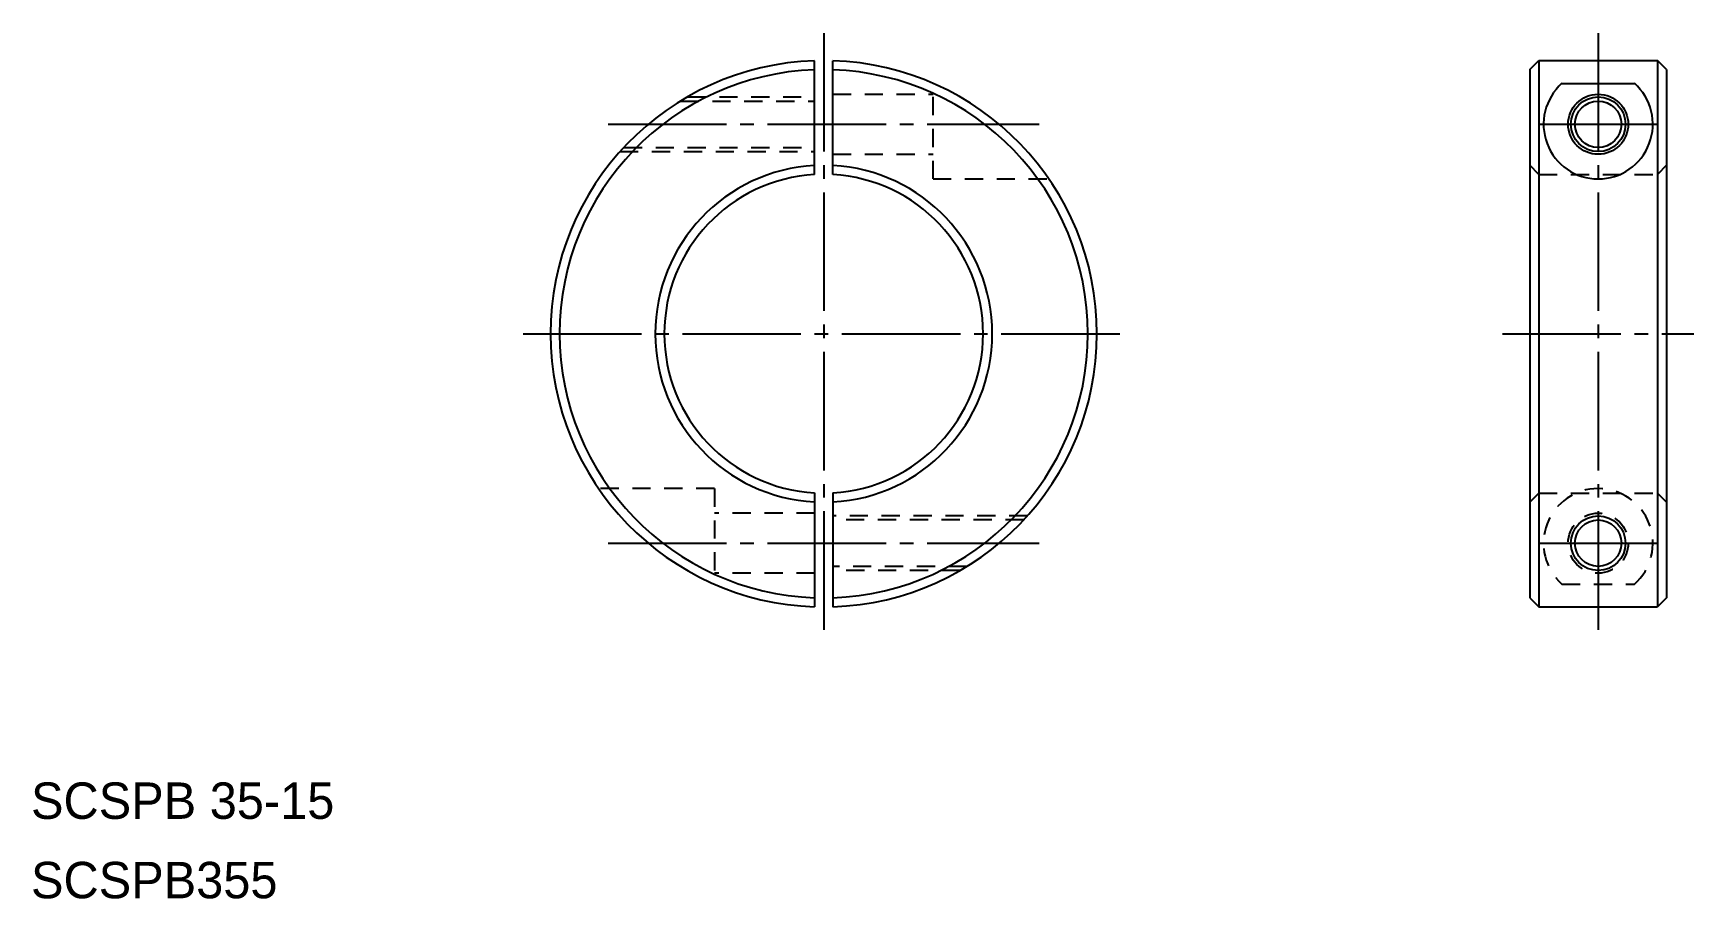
# Model space of a CAD drawing. Extents: x 8 to 191, y 167 to 262.
import ezdxf

# ---------------------------------------------------------------- set-up
doc = ezdxf.new("R2010")
doc.units = 0
doc.linetypes.add('CENTER', pattern=[17.5, 13, -1.5, 1.5, -1.5])
doc.linetypes.add('DASHED', pattern=[3.5, 2, -1.5])
doc.layers.get('0').update_dxf_attribs({"linetype": 'CONTINUOUS'})
doc.layers.add('CENTER', color=1, linetype='CENTER')

msp = doc.modelspace()

# ---------------------------------------------------------------- linework, layer by layer
at = {"color": 7, "linetype": 'CONTINUOUS'}
for p, q in [((94.26, 246.69), (94.26, 259.2)), ((96.26, 246.69), (96.26, 259.2)), ((172.79, 258.22), (173.79, 259.22)), ((173.79, 259.22), (173.79, 199.22)), ((173.79, 259.22), (186.79, 259.22)), ((186.79, 259.22), (186.79, 199.22)), ((187.79, 258.22), (186.79, 259.22)), ((172.79, 258.22), (172.79, 200.22)), ((187.79, 258.22), (187.79, 200.22)), ((176.31, 256.71), (184.26, 256.71)), ((94.26, 211.75), (94.26, 199.24)), ((96.26, 211.75), (96.26, 199.24)), ((172.79, 200.22), (173.79, 199.22)), ((173.79, 199.22), (186.79, 199.22)), ((187.79, 200.22), (186.79, 199.22))]:
    msp.add_line(p, q, dxfattribs=at)
at = {"color": 3, "linetype": 'DASHED'}
for p, q in [((96.26, 255.52), (107.26, 255.52)), ((107.26, 246.22), (107.26, 256.71)), ((79.54, 254.77), (94.26, 254.77)), ((80.3, 255.22), (94.26, 255.22)), ((72.9, 249.22), (94.26, 249.22)), ((73.31, 249.67), (94.26, 249.67)), ((96.26, 248.92), (107.26, 248.92)), ((107.26, 246.22), (119.98, 246.22)), ((173.79, 246.72), (172.79, 247.72)), ((173.79, 246.72), (186.79, 246.72)), ((187.79, 247.72), (186.79, 246.72)), ((83.26, 212.22), (70.54, 212.22)), ((83.26, 212.22), (83.26, 201.72)), ((173.79, 211.72), (172.79, 210.72)), ((173.79, 211.72), (186.79, 211.72)), ((187.79, 210.72), (186.79, 211.72)), ((94.26, 209.52), (83.26, 209.52)), ((117.62, 209.22), (96.26, 209.22)), ((117.21, 208.77), (96.26, 208.77)), ((94.26, 202.92), (83.26, 202.92)), ((110.98, 203.67), (96.26, 203.67)), ((110.23, 203.22), (96.26, 203.22)), ((176.31, 201.72), (184.26, 201.72))]:
    msp.add_line(p, q, dxfattribs=at)
for p, q in [((172.79, 243.72), (172.79, 243.72)), ((172.79, 229.22), (172.79, 229.22))]:
    msp.add_line(p, q)
at = {"color": 7, "linetype": 'CONTINUOUS'}
msp.add_circle((180.29, 252.22), 3.3, dxfattribs=at)
at = {"color": 3, "linetype": 'CONTINUOUS'}
for centre in [(180.29, 252.22), (180.29, 206.22)]:
    msp.add_circle(centre, 3, dxfattribs=at)
for centre in [(180.29, 252.22), (180.29, 206.22)]:
    msp.add_circle(centre, 2.55)
at = {"color": 3, "linetype": 'DASHED'}
msp.add_circle((180.29, 206.22), 3.3, dxfattribs=at)
at = {"color": 7, "linetype": 'CONTINUOUS'}
for centre, radius, start, end in [((95.26, 229.22), 30, 91.9102, 268.0898), ((95.26, 229.22), 30, 271.9102, 88.0898), ((95.26, 229.22), 29, 91.9761, 268.0239), ((95.26, 229.22), 29, 271.9761, 88.0239), ((180.29, 252.22), 6, 131.4752, 48.5248), ((95.26, 229.22), 18.5, 93.0986, 266.9014), ((95.26, 229.22), 17.5, 93.2758, 266.7242), ((95.26, 229.22), 18.5, 273.0986, 86.9014), ((95.26, 229.22), 17.5, 273.2758, 86.7242)]:
    msp.add_arc(centre, radius, start, end, dxfattribs=at)
at = {"color": 3, "linetype": 'DASHED'}
msp.add_arc((180.29, 206.22), 6, 311.4752, 228.5248, dxfattribs=at)
at = {"layer": 'CENTER', "color": 1, "linetype": 'CENTER'}
for p, q in [((95.26, 262.22), (95.26, 196.22)), ((180.29, 262.22), (180.29, 196.22)), ((71.6, 252.22), (118.93, 252.22)), ((173.89, 252.22), (186.69, 252.22)), ((62.26, 229.22), (128.26, 229.22)), ((169.79, 229.22), (190.79, 229.22)), ((71.6, 206.22), (118.93, 206.22)), ((173.89, 206.22), (186.69, 206.22))]:
    msp.add_line(p, q, dxfattribs=at)

# ---------------------------------------------------------------- texts
for s, p in [('SCSPB 35-15', (8.23, 175.95)), ('SCSPB355', (8.23, 167.23))]:
    msp.add_text(s, height=4).set_placement(p)

doc.saveas('drawing.dxf')
